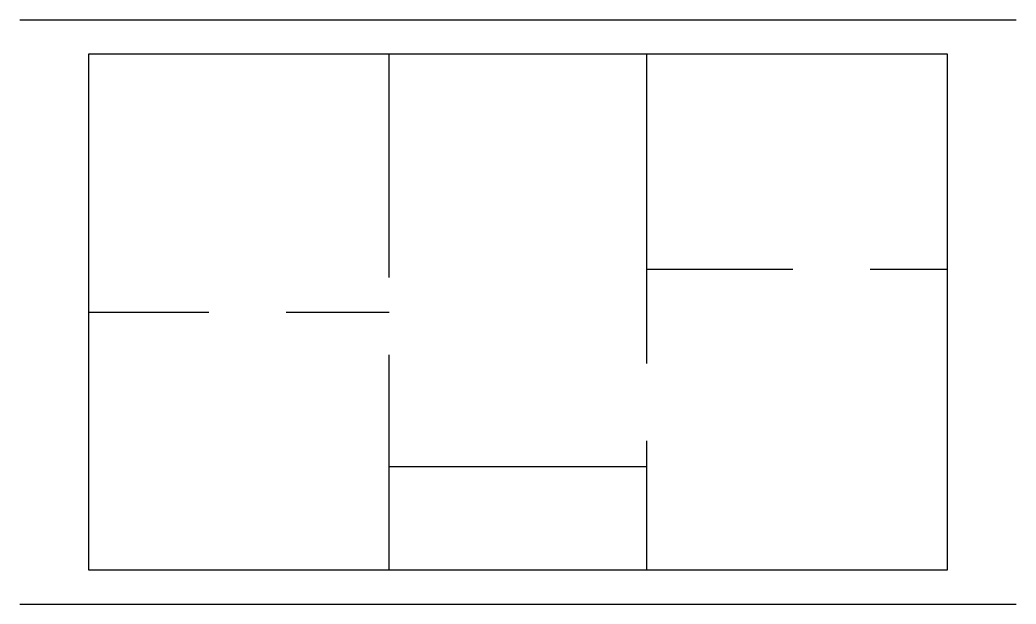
# Model space of a CAD drawing. Header units: millimetres. Extents: x -800 to 10800, y -400 to 6400.
import ezdxf

# ---------------------------------------------------------------- set-up
doc = ezdxf.new("R2010")
doc.units = ezdxf.units.MM

msp = doc.modelspace()

# ---------------------------------------------------------------- linework, layer by layer
at = {"layer": 'DIM'}
for p, q in [((-800, 6400), (10800, 6400)), ((-800, -400), (10800, -400))]:
    msp.add_line(p, q, dxfattribs=at)
at = {"layer": 'WALLS'}
for p, q in [((10000, 6000), (0, 6000)), ((0, 6000), (0, 0)), ((3500, 3400), (3500, 6000)), ((6500, 2400), (6500, 6000)), ((10000, 0), (10000, 6000)), ((6500, 3500), (8200, 3500)), ((9100, 3500), (10000, 3500)), ((0, 3000), (1400, 3000)), ((2300, 3000), (3500, 3000)), ((3500, 0), (3500, 2500)), ((6500, 0), (6500, 1500)), ((3500, 1200), (6500, 1200)), ((0, 0), (10000, 0))]:
    msp.add_line(p, q, dxfattribs=at)

doc.saveas('drawing.dxf')
